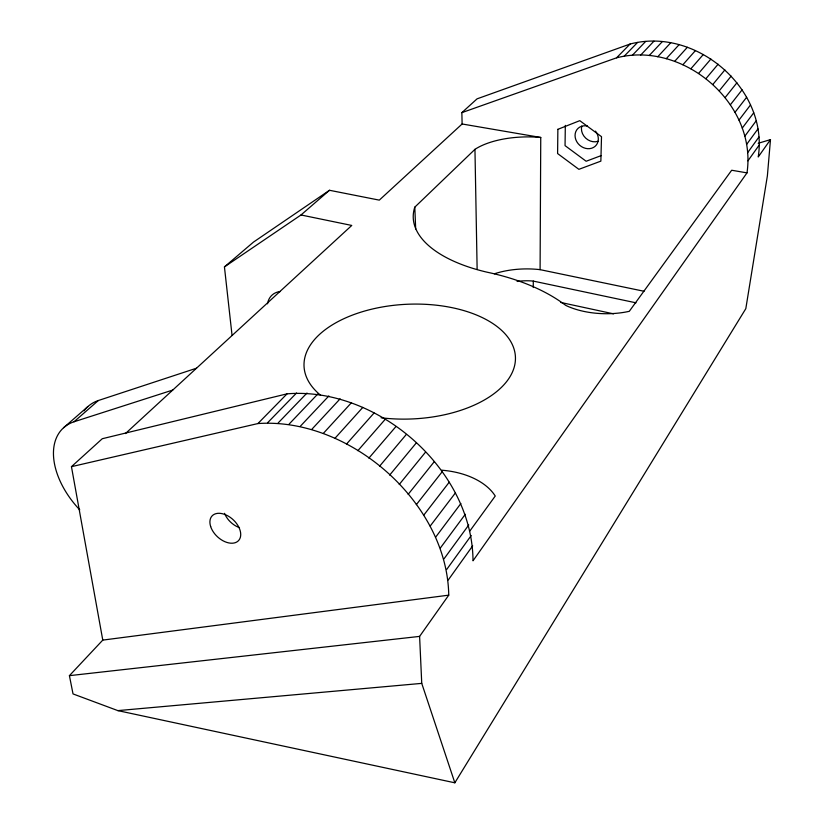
<?xml version="1.0" encoding="UTF-8"?>
<svg xmlns="http://www.w3.org/2000/svg" width="824" height="824" viewBox="0 0 824 824"><rect width="100%" height="100%" fill="white"/><g stroke="black" fill="none" stroke-linecap="round" stroke-linejoin="round"><path stroke-width="1.24" d="M533.272 287.524L533.293 281.097L531.192 280.912A35.37 18.025 0 0 0 517.081 281.458M644.038 291.263L540.091 269.654L540.75 137.474L462.12 123.981L379.308 200.129L329.497 190.282L253.504 242.081L224.437 266.904L232.049 335.358M565.326 125.361L565.048 145.632L586.152 161.257L601.098 155.643M758.193 143.294L770.481 139.627L767.381 175.852L745.813 308.67L454.838 782.8L117.863 710.618L73.027 693.921L69.412 675.659L102.773 640.104L71.451 466.672L102.269 438.728L287.051 393.841C377.279 386.456 472.543 469.258 473.007 560.794L746.997 172.875C757.308 103.618 683.467 40.541 616.558 57.824L461.862 112.641L462.12 123.981M461.862 112.641L477.075 98.839L630.082 44.032C695.919 26.553 768.802 88.765 758.235 156.972L770.481 139.627M454.838 782.8L421.744 683.374L419.601 636.396L448.74 595.155C447.278 502.403 349.458 417.191 257.912 423.557L71.451 466.672M448.246 580.003L472.677 545.838M747.945 160.824L759.203 145.076M446.659 569.528L471.225 535.507M747.646 152.667L758.945 137.021M469.793 531.089L495.245 496.027A69.154 43.116 -2 0 0 441.777 470.205M444.043 558.806L468.763 524.96M746.606 144.447L757.946 128.915M440.418 547.919L465.303 514.258M744.803 136.228L756.195 120.809M435.793 536.97L460.873 503.505M742.259 128.091L753.723 112.795M430.21 526.042L455.497 492.793M738.984 120.088L750.53 104.916M423.701 515.227L449.214 482.215M735.018 112.291L746.647 97.242M416.336 504.638L442.076 471.864M730.373 104.782L742.094 89.847M408.158 494.359L434.145 461.821M725.099 97.593L736.924 82.791M399.238 484.481L425.483 452.201M719.228 90.815L731.166 76.127M389.659 475.098L416.172 443.065M712.822 84.491L724.873 69.916M379.514 466.291L406.284 434.495M705.921 78.671L718.095 64.21M368.874 458.134L395.911 426.585M698.587 73.418L710.896 59.05M357.853 450.697L385.148 419.385M690.883 68.752L703.325 54.487M346.533 444.043L374.086 412.968M682.88 64.736L695.446 50.563M335.028 438.224L362.828 407.375M674.64 61.378L687.34 47.287M323.43 433.29L351.467 402.658M666.235 58.72L679.069 44.702M311.843 429.283L340.116 398.837M657.727 56.774L670.684 42.817M300.369 426.214L328.848 395.953M649.199 55.558L662.28 41.653M289.1 424.113L317.776 394.016M640.712 55.064L653.916 41.2M278.141 422.969L306.992 393.027M632.338 55.29L645.656 41.468M267.553 422.805L296.568 392.986M624.139 56.248L637.57 42.446M257.912 423.557L287.051 393.841M616.558 57.824L630.082 44.032M415.677 228.948L414.802 207.143L474.954 149.34A62.861 27.594 -0.5 0 1 540.75 137.474M125.423 433.579L351.766 225.446L300.997 214.971L224.437 266.904M79.763 509.86A71.698 44.547 45.8 0 1 74.016 421.775L98.324 400.526L196.524 368.204M63.644 427.697L87.972 406.489M300.997 214.971L329.497 190.282M74.016 421.775L172.752 390.061M102.773 640.104L448.74 595.155M69.412 675.659L419.601 636.396M117.863 710.618L421.744 683.374M746.997 172.875L731.681 170.238L629.289 311.317A56.887 28.407 1.4 0 1 565.707 305.374A188.995 102.897 -2.5 0 0 487.005 272.178A133.529 62.088 0 0 1 414.802 207.143M533.293 281.097L636.004 302.82M560.866 302.48L613.581 313.851M474.954 149.34L477.137 269.5M267.543 303.809A25.647 18.478 46.3 0 1 280.366 291.48M597.977 141.326A12.309 10.599 42.2 0 1 585.679 138.102A12.309 10.599 42.2 0 1 581.765 126.082M595.495 131.14A12.401 10.64 42.2 0 1 591.786 148.196A12.401 10.64 42.2 0 1 575.265 137.701A12.401 10.64 42.2 0 1 587.481 126.051M239.485 527.659A17.891 11.598 43 0 1 224.53 513.331M320.577 395.232A105.791 57.402 -2.5 0 1 379.823 307.434A105.791 57.402 -2.5 0 1 515.453 357.946A105.791 57.402 -2.5 0 1 381.1 417.768M494.41 273.795A59.853 30.519 0 0 1 540.091 269.654M84.027 410.816A70.37 44.64 45.8 0 1 98.324 400.526M557.869 129.327L557.601 153.552L578.881 169.332L600.861 161.133L601.51 136.691L579.787 120.665L557.869 129.327M210.666 526.557A18.097 11.588 43 0 0 236.807 541.986A18.097 11.588 43 0 0 228.475 516.226A18.097 11.588 43 0 0 210.666 526.557"/></g></svg>
